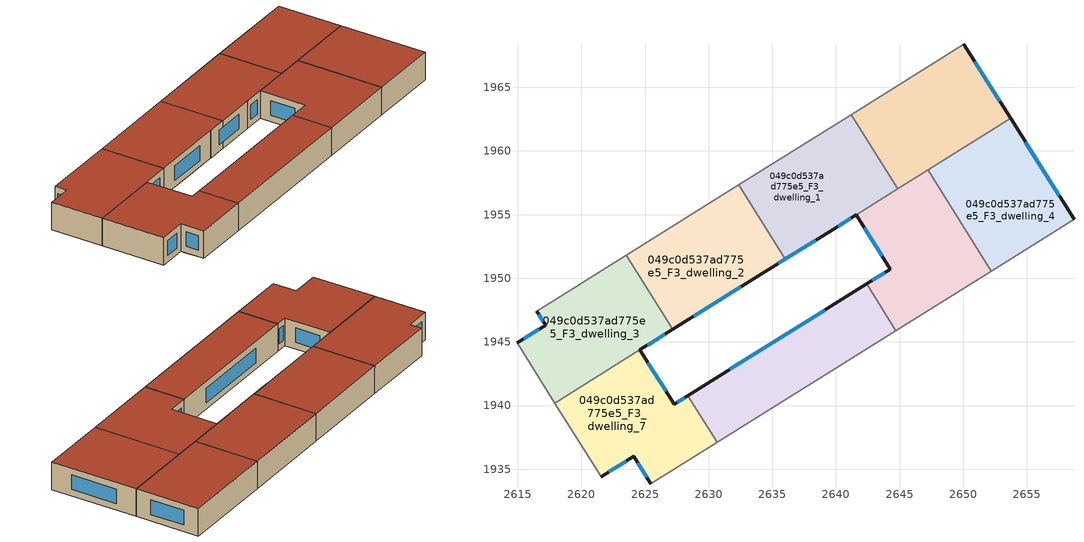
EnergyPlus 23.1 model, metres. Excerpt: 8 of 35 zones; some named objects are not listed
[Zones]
049c0d537ad775e5_F3_dwelling_0
 floor to 049c0d537ad775e5_F2_dwelling_0 (EU_floor_Construction): 2650.05,1968.39 2652.04,1965.22 2644.48,1957.63 2642.53,1960.75 2645.45,1965.51 z9
 floor to 049c0d537ad775e5_F2_dwelling_1 (EU_floor_Construction): 2645.45,1965.51 2642.53,1960.75 2641.22,1962.87 z9
 floor adiabatic (EU_floor_Construction): 2652.04,1965.22 2653.72,1962.56 2644.86,1957.03 2644.48,1957.63 z9
 wall outside (EU_wall_Construction): 2653.72,1962.56 2650.05,1968.39 z9:12
 wall to 049c0d537ad775e5_F3_dwelling_1 (EU_wall_Construction): 2641.22,1962.87 2644.86,1957.03 z9:12
 wall adiabatic (EU_wall_Construction): 2650.05,1968.39 2641.22,1962.87 z9:12
 wall to 049c0d537ad775e5_F3_dwelling_4 (EU_wall_Construction): 2647.23,1958.51 2653.72,1962.56 z9:12
 wall to 049c0d537ad775e5_F3_dwelling_5 (EU_wall_Construction): 2644.86,1957.03 2647.23,1958.51 z9:12
 window (EU_Window_Construction): 2652.86,1963.93 2650.91,1967.02 z9.7:11.3
 roof outside (EU_roof_Construction): 2653.72,1962.56 2650.05,1968.39 2641.22,1962.87 2644.86,1957.03 z12
049c0d537ad775e5_F3_dwelling_1
 floor to 049c0d537ad775e5_F2_dwelling_1 (EU_floor_Construction): 2641.22,1962.87 2642.53,1960.75 2637.38,1952.36 2636.02,1951.5 2633.31,1955.83 2633.05,1957.77 z9
 floor to 049c0d537ad775e5_F2_dwelling_2 (EU_floor_Construction): 2633.05,1957.77 2633.31,1955.83 2632.37,1957.34 z9
 floor to 049c0d537ad775e5_F2_dwelling_0 (EU_floor_Construction): 2642.53,1960.75 2644.48,1957.63 2642.27,1955.41 2637.38,1952.36 z9
 floor adiabatic (EU_floor_Construction): 2644.48,1957.63 2644.86,1957.03 2642.27,1955.41 z9
 wall outside (EU_wall_Construction): 2634.17,1950.35 2639.73,1953.82 z9:12
 wall to 049c0d537ad775e5_F3_dwelling_2 (EU_wall_Construction): 2632.37,1957.34 2636.02,1951.5 2634.17,1950.35 z9:12
 wall adiabatic (EU_wall_Construction): 2641.22,1962.87 2632.37,1957.34 z9:12
 wall to 049c0d537ad775e5_F3_dwelling_5 (EU_wall_Construction): 2639.73,1953.82 2644.86,1957.03 z9:12
 window (EU_Window_Construction): 2635.47,1951.16 2638.42,1953.01 z9.7:11.3
 roof outside (EU_roof_Construction): 2644.86,1957.03 2641.22,1962.87 2632.37,1957.34 2636.02,1951.5 z12
049c0d537ad775e5_F3_dwelling_2
 floor to 049c0d537ad775e5_F2_dwelling_2 (EU_floor_Construction): 2633.31,1955.83 2634.06,1950.28 2630.74,1948.21 2625.15,1949.21 2623.52,1951.81 2632.37,1957.34 z9
 floor to 049c0d537ad775e5_F2_dwelling_1 (EU_floor_Construction): 2633.31,1955.83 2636.02,1951.5 2634.06,1950.28 z9
 floor to 049c0d537ad775e5_F2_dwelling_3 (EU_floor_Construction): 2630.74,1948.21 2627.17,1945.98 2625.15,1949.21 z9
 wall outside (EU_wall_Construction): 2627.17,1945.98 2634.17,1950.35 z9:12
 wall to 049c0d537ad775e5_F3_dwelling_3 (EU_wall_Construction): 2623.52,1951.81 2627.17,1945.98 z9:12
 wall adiabatic (EU_wall_Construction): 2632.37,1957.34 2623.52,1951.81 z9:12
 window (EU_Window_Construction): 2628.81,1947 2632.52,1949.32 z9.7:11.3
 roof outside (EU_roof_Construction): 2636.02,1951.5 2632.37,1957.34 2623.52,1951.81 2627.17,1945.98 z12
049c0d537ad775e5_F3_dwelling_3
 floor to 049c0d537ad775e5_F2_dwelling_3 (EU_floor_Construction): 2625.15,1949.21 2627.17,1945.98 2624.59,1944.37 2624.46,1944.59 2616.6,1942.26 2614.93,1944.92 2617.18,1946.32 2616.49,1947.42 2620.65,1950.02 z9
 floor to 049c0d537ad775e5_F2_dwelling_2 (EU_floor_Construction): 2623.52,1951.81 2625.15,1949.21 2620.65,1950.02 z9
 floor to 049c0d537ad775e5_F2_dwelling_4 (EU_floor_Construction): 2624.46,1944.59 2624.6,1944.37 2617.91,1940.19 2616.6,1942.26 z9
 wall outside (EU_wall_Construction): 2624.59,1944.37 2627.17,1945.98 / 2616.49,1947.42 2617.18,1946.32 2614.93,1944.92 z9:12
 wall to 049c0d537ad775e5_F3_dwelling_7 (EU_wall_Construction): 2617.91,1940.19 2624.6,1944.37 z9:12
 wall adiabatic (EU_wall_Construction): 2614.93,1944.92 2617.91,1940.19 / 2623.52,1951.81 2616.49,1947.42 z9:12
 window (EU_Window_Construction): 2625.2,1944.75 2626.56,1945.6 / 2616.65,1945.99 2615.46,1945.25 / 2616.65,1947.16 2617.01,1946.58 z9.7:11.3
 roof outside (EU_roof_Construction): 2627.17,1945.98 2623.52,1951.81 2616.49,1947.42 2617.18,1946.32 2614.93,1944.92 2617.91,1940.19 z12
049c0d537ad775e5_F3_dwelling_4
 floor to 049c0d537ad775e5_F2_dwelling_7 (EU_floor_Construction): 2655.41,1959.86 2658.7,1954.62 2656.49,1953.24 2656.24,1953.8 2651.09,1952.32 2648.81,1955.98 z9
 floor to 049c0d537ad775e5_F2_dwelling_8 (EU_floor_Construction): 2653.72,1962.56 2655.41,1959.86 2648.81,1955.98 2647.23,1958.51 z9
 floor to 049c0d537ad775e5_F2_dwelling_6 (EU_floor_Construction): 2656.24,1953.8 2656.49,1953.23 2652.2,1950.55 2651.09,1952.32 z9
 wall outside (EU_wall_Construction): 2658.7,1954.62 2653.72,1962.56 z9:12
 wall to 049c0d537ad775e5_F3_dwelling_5 (EU_wall_Construction): 2647.23,1958.51 2652.2,1950.55 z9:12
 wall adiabatic (EU_wall_Construction): 2652.2,1950.55 2658.7,1954.62 z9:12
 window (EU_Window_Construction): 2657.53,1956.48 2654.89,1960.69 z9.7:11.3
 roof outside (EU_roof_Construction): 2658.7,1954.62 2653.72,1962.56 2647.23,1958.51 2652.2,1950.55 z12
049c0d537ad775e5_F3_dwelling_5
 floor to 049c0d537ad775e5_F2_dwelling_6 (EU_floor_Construction): 2651.09,1952.32 2652.2,1950.55 2644.7,1945.87 2642.4,1949.55 2644.28,1950.73 2644.47,1950.42 z9
 floor to 049c0d537ad775e5_F2_dwelling_7 (EU_floor_Construction): 2648.81,1955.98 2651.09,1952.32 2644.47,1950.42 2643.08,1952.62 z9
 floor adiabatic (EU_floor_Construction): 2647.23,1958.51 2648.81,1955.98 2643.08,1952.62 2641.6,1954.98 2639.73,1953.82 z9
 wall outside (EU_wall_Construction): 2639.73,1953.82 2641.6,1954.98 2644.28,1950.73 2642.4,1949.55 z9:12
 wall adiabatic (EU_wall_Construction): 2644.7,1945.87 2652.2,1950.55 z9:12
 wall to 049c0d537ad775e5_F3_dwelling_6 (EU_wall_Construction): 2642.4,1949.55 2644.7,1945.87 z9:12
 window (EU_Window_Construction): 2643.83,1950.45 2642.84,1949.83 / 2642.23,1953.98 2643.65,1951.73 / 2640.17,1954.09 2641.16,1954.71 z9.7:11.3
 roof outside (EU_roof_Construction): 2652.2,1950.55 2647.23,1958.51 2639.73,1953.82 2641.6,1954.98 2644.28,1950.73 2642.4,1949.55 2644.7,1945.87 z12
049c0d537ad775e5_F3_dwelling_6
 floor to 049c0d537ad775e5_F2_dwelling_6 (EU_floor_Construction): 2642.4,1949.55 2644.7,1945.87 2640.12,1943.01 2636.52,1945.88 z9
 floor adiabatic (EU_floor_Construction): 2640.12,1943.01 2630.66,1937.11 2628.37,1940.78 2636.52,1945.88 z9
 wall outside (EU_wall_Construction): 2642.4,1949.55 2628.37,1940.78 z9:12
 wall to 049c0d537ad775e5_F3_dwelling_7 (EU_wall_Construction): 2628.37,1940.78 2630.66,1937.11 z9:12
 wall adiabatic (EU_wall_Construction): 2630.66,1937.11 2644.7,1945.87 z9:12
 window (EU_Window_Construction): 2639.1,1947.49 2631.66,1942.84 z9.7:11.3
 roof outside (EU_roof_Construction): 2644.7,1945.87 2642.4,1949.55 2628.37,1940.78 2630.66,1937.11 z12
049c0d537ad775e5_F3_dwelling_7
 floor to 049c0d537ad775e5_F2_dwelling_4 (EU_floor_Construction): 2624.6,1944.37 2627.64,1939.52 2624.34,1935.62 2624.1,1936.01 2621.54,1934.41 2617.91,1940.19 z9
 floor to 049c0d537ad775e5_F2_dwelling_5 (EU_floor_Construction): 2628.37,1940.78 2630.66,1937.11 2625.46,1933.85 2624.34,1935.62 2627.64,1939.52 2627.28,1940.1 z9
 wall outside (EU_wall_Construction): 2628.37,1940.78 2627.28,1940.1 2624.6,1944.37 / 2621.54,1934.41 2624.1,1936.01 2625.46,1933.85 z9:12
 wall adiabatic (EU_wall_Construction): 2625.46,1933.85 2630.66,1937.11 / 2617.91,1940.19 2621.54,1934.41 z9:12
 window (EU_Window_Construction): 2626.65,1941.1 2625.23,1943.37 / 2628.11,1940.62 2627.53,1940.26 / 2624.42,1935.5 2625.14,1934.36 / 2622.14,1934.78 2623.5,1935.63 z9.7:11.3
 roof outside (EU_roof_Construction): 2630.66,1937.11 2628.37,1940.78 2627.28,1940.1 2624.6,1944.37 2617.91,1940.19 2621.54,1934.41 2624.1,1936.01 2625.46,1933.85 z12
[Building]
EU S2 Campaign: North Axis=0; Terrain=City; Solar Distribution=FullExterior
[Site:Location]
Budapest.Ferenc.Liszt.Intl.AP: Latitude=47.437; Longitude=19.256; Time Zone=1; Elevation=185
[SizingPeriod:WeatherFileDays]
AnnualSizingPeriod: Begin Month=1; Begin Day of Month=1; End Month=12; End Day of Month=31; Day of Week for Start Day=Monday; Use Weather File Daylight Saving Period=No; Use Weather File Rain and Snow Indicators=No
[MATERIAL]
EU_InternalMass_Material: Roughness=MediumRough; Thickness=0.1; Conductivity=1; Density=1800; Specific Heat=900; Thermal Absorptance=0.9; Solar Absorptance=0.7; Visible Absorptance=0.7
[MATERIAL:NOMASS] Roughness=MediumRough; Thermal Absorptance=0.9; Solar Absorptance=0.7; Visible Absorptance=0.7
Name | Thermal Resistance
EU_wall_NoMass | 0.832559
EU_roof_NoMass | 1.39638
EU_floor_NoMass | 0.872794
[WINDOWMATERIAL:SIMPLEGLAZINGSYSTEM]
EU_Window_SimpleGlazing: UFactor=2.79869; Solar Heat Gain Coefficient=0.75; Visible Transmittance=0.75
[CONSTRUCTION]
EU_wall_Construction: EU_wall_NoMass
EU_roof_Construction: EU_roof_NoMass
EU_floor_Construction: EU_floor_NoMass
EU_Window_Construction: EU_Window_SimpleGlazing
EU_InternalMass_Construction: EU_InternalMass_Material
[ZONE] Type=1; Multiplier=1; Ceiling Height=autocalculate; Floor Area=autocalculate; Part of Total Floor Area=Yes
Name | Volume
049c0d537ad775e5_F3_dwelling_0 | 215.38
049c0d537ad775e5_F3_dwelling_1 | 215.395
049c0d537ad775e5_F3_dwelling_2 | 215.387
049c0d537ad775e5_F3_dwelling_3; 049c0d537ad775e5_F3_dwelling_5 | 215.363
049c0d537ad775e5_F3_dwelling_4 | 215.397
049c0d537ad775e5_F3_dwelling_6 | 215.378
049c0d537ad775e5_F3_dwelling_7 | 215.391
[INTERNALMASS] Construction=EU_InternalMass_Construction
Name | Zone or ZoneList | Surface Area
049c0d537ad775e5_F3_dwelling_0_EU_InternalMass | 049c0d537ad775e5_F3_dwelling_0 | 71.7932
049c0d537ad775e5_F3_dwelling_1_EU_InternalMass | 049c0d537ad775e5_F3_dwelling_1 | 71.8117
049c0d537ad775e5_F3_dwelling_2_EU_InternalMass | 049c0d537ad775e5_F3_dwelling_2 | 71.8006
049c0d537ad775e5_F3_dwelling_3_EU_InternalMass | 049c0d537ad775e5_F3_dwelling_3 | 71.7993
049c0d537ad775e5_F3_dwelling_4_EU_InternalMass | 049c0d537ad775e5_F3_dwelling_4 | 71.799
049c0d537ad775e5_F3_dwelling_5_EU_InternalMass | 049c0d537ad775e5_F3_dwelling_5 | 71.8029
049c0d537ad775e5_F3_dwelling_6_EU_InternalMass | 049c0d537ad775e5_F3_dwelling_6 | 71.7927
049c0d537ad775e5_F3_dwelling_7_EU_InternalMass | 049c0d537ad775e5_F3_dwelling_7 | 71.7968
[OTHEREQUIPMENT] Fuel Type=Electricity; Design Level Calculation Method=Watts/Area; Power per Zone Floor Area=1; Fraction Latent=0; Fraction Radiant=0; Fraction Lost=0; Carbon Dioxide Generation Rate=0; EndUse Subcategory=EU_Step8_InternalGains
Name | Zone or ZoneList or Space or SpaceList | Schedule
EU_Step8_InternalGain_049c0d537ad775e5_F3_dwelling_0_f000 | 049c0d537ad775e5_F3_dwelling_0 | EU_Step8_GainSchedule_049c0d537ad775e5_F3_dwelling_0_f000
EU_Step8_InternalGain_049c0d537ad775e5_F3_dwelling_1_f000 | 049c0d537ad775e5_F3_dwelling_1 | EU_Step8_GainSchedule_049c0d537ad775e5_F3_dwelling_1_f000
EU_Step8_InternalGain_049c0d537ad775e5_F3_dwelling_2_f000 | 049c0d537ad775e5_F3_dwelling_2 | EU_Step8_GainSchedule_049c0d537ad775e5_F3_dwelling_2_f000
EU_Step8_InternalGain_049c0d537ad775e5_F3_dwelling_3_f000 | 049c0d537ad775e5_F3_dwelling_3 | EU_Step8_GainSchedule_049c0d537ad775e5_F3_dwelling_3_f000
EU_Step8_InternalGain_049c0d537ad775e5_F3_dwelling_4_f000 | 049c0d537ad775e5_F3_dwelling_4 | EU_Step8_GainSchedule_049c0d537ad775e5_F3_dwelling_4_f000
EU_Step8_InternalGain_049c0d537ad775e5_F3_dwelling_5_f000 | 049c0d537ad775e5_F3_dwelling_5 | EU_Step8_GainSchedule_049c0d537ad775e5_F3_dwelling_5_f000
EU_Step8_InternalGain_049c0d537ad775e5_F3_dwelling_6_f000 | 049c0d537ad775e5_F3_dwelling_6 | EU_Step8_GainSchedule_049c0d537ad775e5_F3_dwelling_6_f000
EU_Step8_InternalGain_049c0d537ad775e5_F3_dwelling_7_f000 | 049c0d537ad775e5_F3_dwelling_7 | EU_Step8_GainSchedule_049c0d537ad775e5_F3_dwelling_7_f000
[ZONEVENTILATION:DESIGNFLOWRATE] Schedule=EU_AlwaysOn; Design Flow Rate Calculation Method=AirChanges/Hour; Air Changes per Hour=0.475469; Ventilation Type=Natural; Fan Pressure Rise=0; Fan Total Efficiency=1; Constant Term Coefficient=1; Temperature Term Coefficient=0; Velocity Term Coefficient=0; Velocity Squared Term Coefficient=0; Minimum Indoor Temperature=-100; Maximum Indoor Temperature=100; Delta Temperature=-100; Minimum Outdoor Temperature=-100; Maximum Outdoor Temperature=100; Maximum Wind Speed=40
Name | Zone or ZoneList or Space or SpaceList
EU_ConstantAir_049c0d537ad775e5_F3_dwelling_0 | 049c0d537ad775e5_F3_dwelling_0
EU_ConstantAir_049c0d537ad775e5_F3_dwelling_1 | 049c0d537ad775e5_F3_dwelling_1
EU_ConstantAir_049c0d537ad775e5_F3_dwelling_2 | 049c0d537ad775e5_F3_dwelling_2
EU_ConstantAir_049c0d537ad775e5_F3_dwelling_3 | 049c0d537ad775e5_F3_dwelling_3
EU_ConstantAir_049c0d537ad775e5_F3_dwelling_4 | 049c0d537ad775e5_F3_dwelling_4
EU_ConstantAir_049c0d537ad775e5_F3_dwelling_5 | 049c0d537ad775e5_F3_dwelling_5
EU_ConstantAir_049c0d537ad775e5_F3_dwelling_6 | 049c0d537ad775e5_F3_dwelling_6
EU_ConstantAir_049c0d537ad775e5_F3_dwelling_7 | 049c0d537ad775e5_F3_dwelling_7
[HVACTEMPLATE:ZONE:IDEALLOADSAIRSYSTEM] System Availability Schedule=EU_AlwaysOn; Maximum Heating Supply Air Temperature=50; Minimum Cooling Supply Air Temperature=13; Maximum Heating Supply Air Humidity Ratio=0.0156; Minimum Cooling Supply Air Humidity Ratio=0.0077; Heating Limit=NoLimit; Cooling Limit=NoLimit; Heating Availability Schedule=EU_AlwaysOn; Cooling Availability Schedule=EU_CoolingOff; Dehumidification Control Type=ConstantSensibleHeatRatio; Cooling Sensible Heat Ratio=0.7; Dehumidification Setpoint=60; Humidification Control Type=None; Humidification Setpoint=30; Outdoor Air Method=None; Outdoor Air Flow Rate per Person=0.00944; Outdoor Air Flow Rate per Zone Floor Area=0; Outdoor Air Flow Rate per Zone=0; Demand Controlled Ventilation Type=None; Outdoor Air Economizer Type=NoEconomizer; Heat Recovery Type=None; Sensible Heat Recovery Effectiveness=0.7; Latent Heat Recovery Effectiveness=0.65
Name | Template Thermostat
049c0d537ad775e5_F3_dwelling_0 | EU_HeatOnly_049c0d537ad775e5_F3_dwelling_0
049c0d537ad775e5_F3_dwelling_1 | EU_HeatOnly_049c0d537ad775e5_F3_dwelling_1
049c0d537ad775e5_F3_dwelling_2 | EU_HeatOnly_049c0d537ad775e5_F3_dwelling_2
049c0d537ad775e5_F3_dwelling_3 | EU_HeatOnly_049c0d537ad775e5_F3_dwelling_3
049c0d537ad775e5_F3_dwelling_4 | EU_HeatOnly_049c0d537ad775e5_F3_dwelling_4
049c0d537ad775e5_F3_dwelling_5 | EU_HeatOnly_049c0d537ad775e5_F3_dwelling_5
049c0d537ad775e5_F3_dwelling_6 | EU_HeatOnly_049c0d537ad775e5_F3_dwelling_6
049c0d537ad775e5_F3_dwelling_7 | EU_HeatOnly_049c0d537ad775e5_F3_dwelling_7
[SIZING:ZONE] Zone Cooling Design Supply Air Temperature Input Method=SupplyAirTemperature; Zone Cooling Design Supply Air Temperature=13; Zone Heating Design Supply Air Temperature Input Method=SupplyAirTemperature; Zone Heating Design Supply Air Temperature=50; Zone Cooling Design Supply Air Humidity Ratio=0.008; Zone Heating Design Supply Air Humidity Ratio=0.008; Cooling Design Air Flow Method=DesignDay; Cooling Design Air Flow Rate=0; Cooling Minimum Air Flow per Zone Floor Area=0.000762; Cooling Minimum Air Flow=0; Cooling Minimum Air Flow Fraction=0.2; Heating Design Air Flow Method=DesignDay; Heating Design Air Flow Rate=0; Heating Maximum Air Flow per Zone Floor Area=0.002032; Heating Maximum Air Flow=0.141576; Heating Maximum Air Flow Fraction=0.3; Account for Dedicated Outdoor Air System=No; Dedicated Outdoor Air System Control Strategy=NeutralSupplyAir; Dedicated Outdoor Air Low Setpoint Temperature for Design=autosize; Dedicated Outdoor Air High Setpoint Temperature for Design=autosize; Zone Load Sizing Method=Sensible Load Only No Latent Load; Zone Latent Cooling Design Supply Air Humidity Ratio Input Method=HumidityRatioDifference; Zone Cooling Design Supply Air Humidity Ratio Difference=0.005; Zone Latent Heating Design Supply Air Humidity Ratio Input Method=HumidityRatioDifference; Zone Humidification Design Supply Air Humidity Ratio Difference=0.005
049c0d537ad775e5_F3_dwelling_0; 049c0d537ad775e5_F3_dwelling_1; 049c0d537ad775e5_F3_dwelling_2; 049c0d537ad775e5_F3_dwelling_3; 049c0d537ad775e5_F3_dwelling_4; 049c0d537ad775e5_F3_dwelling_5; 049c0d537ad775e5_F3_dwelling_6; 049c0d537ad775e5_F3_dwelling_7
[SCHEDULE:CONSTANT]
Name | Hourly Value
EU_AlwaysOn | 1
EU_CoolingOff | 0
[SCHEDULE:FILE] Column Number=1; Rows to Skip at Top=0; Number of Hours of Data=8760; Column Separator=Comma; Interpolate to Timestep=No; Minutes per Item=60; Adjust Schedule for Daylight Savings=Yes
Name | File
EU_Step8_GainSchedule_049c0d537ad775e5_F3_dwelling_0_f000 | ../../schedules/049c0d537ad775e5/049c0d537ad775e5_F3_dwelling_0_f000_gain.csv
EU_Step8_GainSchedule_049c0d537ad775e5_F3_dwelling_1_f000 | ../../schedules/049c0d537ad775e5/049c0d537ad775e5_F3_dwelling_1_f000_gain.csv
EU_Step8_GainSchedule_049c0d537ad775e5_F3_dwelling_2_f000 | ../../schedules/049c0d537ad775e5/049c0d537ad775e5_F3_dwelling_2_f000_gain.csv
EU_Step8_GainSchedule_049c0d537ad775e5_F3_dwelling_3_f000 | ../../schedules/049c0d537ad775e5/049c0d537ad775e5_F3_dwelling_3_f000_gain.csv
EU_Step8_GainSchedule_049c0d537ad775e5_F3_dwelling_4_f000 | ../../schedules/049c0d537ad775e5/049c0d537ad775e5_F3_dwelling_4_f000_gain.csv
EU_Step8_GainSchedule_049c0d537ad775e5_F3_dwelling_5_f000 | ../../schedules/049c0d537ad775e5/049c0d537ad775e5_F3_dwelling_5_f000_gain.csv
EU_Step8_GainSchedule_049c0d537ad775e5_F3_dwelling_6_f000 | ../../schedules/049c0d537ad775e5/049c0d537ad775e5_F3_dwelling_6_f000_gain.csv
EU_Step8_GainSchedule_049c0d537ad775e5_F3_dwelling_7_f000 | ../../schedules/049c0d537ad775e5/049c0d537ad775e5_F3_dwelling_7_f000_gain.csv
